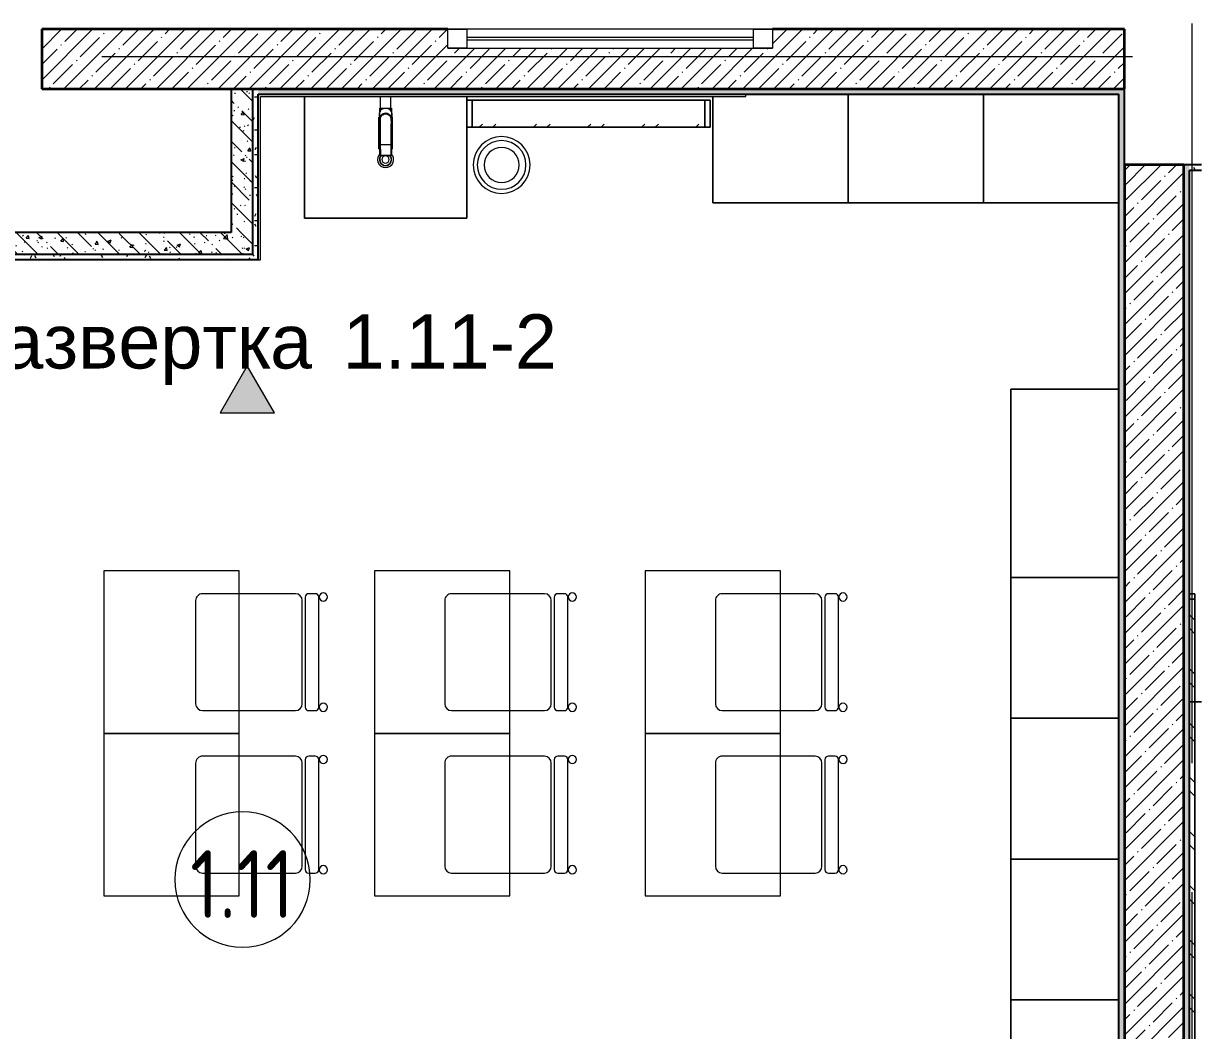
# Model space of a CAD drawing. Header units: millimetres. Extents: x 855 to 56329, y -2396 to 17803.
# Drawn here: x 14605 to 18957, y 4203 to 7921 of the extents above; entities that cross this region are included whole.
import ezdxf

# ---------------------------------------------------------------- set-up
doc = ezdxf.new("R2010")
doc.units = ezdxf.units.MM
doc.linetypes.add('Осевая', pattern=[3175, 635, -476.25, 1587.5, -476.25])
for name, color, linetype, lineweight in [('0-1', 7, 'Continuous', 9), ('A-AREA-IDEN', 7, 'Continuous', 9), ('A-GLAZ', 7, 'Continuous', 9), ('A-GLAZ-1', 7, 'Continuous', 13), ('A-WALL', 7, 'Continuous', 9), ('G-ANNO-SYMB', 7, 'Continuous', 9), ('I-FURN', 7, 'Continuous', 9), ('I-WALL', 7, 'Continuous', 9), ('P-SANR-FIXT', 7, 'Continuous', 9), ('P-SANR-FIXT-1', 7, 'Continuous', 13), ('Оси', 7, 'Continuous', 9), ('Оси-2', 7, 'Осевая', 9)]:
    doc.layers.add(name, color=color, linetype=linetype, lineweight=lineweight)
for name, color, linetype, lineweight, true_color in [('A-WALL-1', 7, 'Continuous', 35, 0x3c3c3c), ('A-WALL-3', 7, 'Continuous', 25, 0x3c3c3c), ('A-WALL-FNSH-1', 7, 'Continuous', 13, 0x3c3c3c), ('I-FURN-1', 7, 'Continuous', 9, 0xf0f0f0)]:
    doc.layers.add(name, color=color, linetype=linetype, lineweight=lineweight, true_color=true_color)
doc.styles.add('Arial_1', font='arial.ttf', dxfattribs={"height": 200})
doc.styles.add('GOST Common_4', font='GOST_Common.ttf', dxfattribs={"width": 0.9, "height": 250})
pattern_1 = [(45, (-28737.956, 0), (-57.02463, 57.02463), []), (45, (-28680.93, 0), (-57.02463, 57.02463), [100.806, -20.161, 3.353, -16.808])]
pattern_2 = [(135, (-28737.96, 0), (-75.43415, -75.43415), [106.68, -17.78, 3.556, -17.78]), (135, (-28737.96, 75.39), (-75.43415, -75.43415), []), (50, (-28737.96, 0), (127.52922, -11.15758), [13.335, -146.685]), (355, (-28737.96, 0), (-24.66966, 133.74002), [10.668, -117.348]), (100.451, (-28727.33, -0.93), (102.85973, 122.58178), [11.333, -124.663]), (46.184, (-28737.96, 35.56), (189.75516, -29.43036), [20.002, -220.027]), (96.636, (-28722.14, 33.1), (166.1822, 173.1996), [17, -186.995]), (351.184, (-28737.96, 35.56), (166.1839, 173.1976), [16.002, -176.022]), (21, (-28720.18, 26.67), (106.13027, -71.58603), [13.335, -146.685]), (326, (-28720.18, 26.67), (43.26188, 128.93175), [10.668, -117.348]), (71.451, (-28711.33, 20.7), (149.39198, 57.34505), [11.333, -124.663]), (37.5, (-28737.956, 0), (2.16223, 59.188357), [3.353, -112.573, 3.353, -115.773, -117.793]), (37.5, (-28737.956, 0), (2.16223, 59.188357), [-235.052, 3.353, -114.44]), (7.5, (-28737.956, 0), (46.77386, 70.12615), [3.353, -64.567, 3.353, -109.906, -44.894]), (7.5, (-28737.956, 0), (46.77386, 70.12615), [-181.178, 3.353, -41.542]), (327.5, (-28777.605, 0), (94.91367, -4.010093), [3.353, -41.097, 3.353, -135.331, -184.023]), (327.5, (-28777.605, 0), (94.91367, -4.010093), [-183.134, 3.353, -180.67]), (317.5, (-28795.385, 0), (103.69057, 17.79882), [3.353, -54.432, 3.353, -88.748, -130.683]), (317.5, (-28795.385, 0), (103.69057, 17.79882), [-149.885, 3.353, -127.33])]
pattern_3 = [(0, (-28737.956, 0), (121.92, 30.48), [10.058, -81.382, 10.058, -81.382, -487.68]), (0, (-28737.956, 0), (121.92, 30.48), [-182.88, 10.058, -172.822, 10.058, -81.382, -213.36]), (0, (-28737.956, 0), (121.92, 30.48), [-457.2, 10.058, -50.902, 10.058, -142.342]), (120, (-28692.236, 15.24), (-87.356454, 90.345817), [10.058, -81.382, 10.058, -81.382, -487.68]), (120, (-28692.236, 15.24), (-87.356454, 90.345817), [-182.88, 10.058, -172.822, 10.058, -81.382, -213.36]), (120, (-28692.236, 15.24), (-87.356454, 90.345817), [-457.2, 10.058, -50.902, 10.058, -142.342]), (240, (-28676.996, 76.2), (-34.563546, -120.825817), [10.058, -81.382, 10.058, -81.382, -487.68]), (240, (-28676.996, 76.2), (-34.563546, -120.825817), [-182.88, 10.058, -172.822, 10.058, -81.382, -213.36]), (240, (-28676.996, 76.2), (-34.563546, -120.825817), [-457.2, 10.058, -50.902, 10.058, -142.342])]
pattern_4 = [(45, (50, 50), (-199.9995, 0), [141.421, -141.421]), (45, (100, 50), (-199.9995, 0), [70.711, -212.132]), (45, (50, 100), (-199.9995, 0), [70.711, -212.132])]

# ---------------------------------------------------------------- blocks, each defined once
blk = doc.blocks.new('Стол базовый прямоугольный - 1_7а-25476368-План разверток пом_ 1_11_ Этаж 1')
at = {"layer": 'I-FURN-1'}
for p, q in [((250, 300), (-250, 300)), ((-250, 300), (-250, -300)), ((250, -300), (250, 300)), ((-250, -300), (250, -300))]:
    blk.add_line(p, q, dxfattribs=at)
blk = doc.blocks.new('Стул Breuer - 1_9а-V12-План разверток пом_ 1_11_ Этаж 1')
at = {"layer": 'I-FURN-1'}
for p, q in [((190.5, 241.3), (-190.5, 241.3)), ((-215.9, 215.9), (-215.9, 80)), ((215.9, 80), (215.9, 215.9)), ((-215.9, 80), (-215.9, -127)), ((215.9, -127), (215.9, 80)), ((203.2, -163.5), (-203.2, -163.5)), ((-190.5, -152.4), (190.5, -152.4)), ((-215.9, -176.2), (-215.9, -200.8)), ((-203.2, -213.5), (203.2, -213.5)), ((215.9, -200.8), (215.9, -176.2))]:
    blk.add_line(p, q, dxfattribs=at)
for centre, radius, start, end in [((-190.5, 215.9), 25.4, 90, 180), ((190.5, 215.9), 25.4, 0, 90), ((-190.5, -127), 25.4, 180, 270), ((190.5, -127), 25.4, 270, 360), ((-203.2, -176.2), 12.7, 90, 180), ((203.2, -176.2), 12.7, 360, 90), ((-203.5, -230.6), 15.1, 360, 180), ((-203.2, -200.8), 12.7, 180, 270), ((203.7, -230.6), 15.1, 360, 180), ((203.2, -200.8), 12.7, 270, 360), ((-203.5, -230.6), 15.1, 180, 360), ((203.7, -230.6), 15.1, 180, 360)]:
    blk.add_arc(centre, radius, start, end, dxfattribs=at)
blk = doc.blocks.new('Стул Breuer - 1_9а-V9-План разверток пом_ 1_11_ Этаж 1')
at = {"layer": 'I-FURN-1'}
for p, q in [((190.5, 241.3), (-190.5, 241.3)), ((-215.9, 215.9), (-215.9, 0)), ((215.9, 0), (215.9, 215.9)), ((-215.9, 0), (-215.9, -127)), ((215.9, -127), (215.9, 0)), ((203.2, -163.5), (-203.2, -163.5)), ((-190.5, -152.4), (190.5, -152.4)), ((-215.9, -176.2), (-215.9, -200.8)), ((-203.2, -213.5), (203.2, -213.5)), ((215.9, -200.8), (215.9, -176.2))]:
    blk.add_line(p, q, dxfattribs=at)
for centre, radius, start, end in [((-190.5, 215.9), 25.4, 90, 180), ((190.5, 215.9), 25.4, 0, 90), ((-190.5, -127), 25.4, 180, 270), ((190.5, -127), 25.4, 270, 360), ((-203.2, -176.2), 12.7, 90, 180), ((203.2, -176.2), 12.7, 360, 90), ((-203.5, -230.6), 15.1, 360, 180), ((-203.2, -200.8), 12.7, 180, 270), ((203.7, -230.6), 15.1, 360, 180), ((203.2, -200.8), 12.7, 270, 360), ((-203.5, -230.6), 15.1, 180, 360), ((203.7, -230.6), 15.1, 180, 360)]:
    blk.add_arc(centre, radius, start, end, dxfattribs=at)
blk = doc.blocks.new('Зеркало обычное - Доска 2-32858921-План разверток пом_ 1_11_ Этаж 1')
at = {"layer": 'I-FURN'}
h = blk.add_hatch(dxfattribs=at)
h.set_pattern_fill('FP_7', color=256, style=0, pattern_type=2)
h.set_pattern_definition(pattern_4)
h.paths.add_polyline_path([(-107.5, -40), (430, -40), (430, 60), (-430, 60), (-430, -40), (-404, -40)])
at = {"layer": 'I-FURN-1'}
for p, q in [((450, 60), (-450, 60)), ((-450, 60), (-450, -40)), ((-450, -40), (-450, 60)), ((-450, 60), (-430, 60)), ((430, 60), (-430, 60)), ((-430, 60), (-430, -40)), ((-430, -40), (-430, 60)), ((-430, 60), (430, 60)), ((-430, 60), (430, 60)), ((430, 60), (-430, 60)), ((-430, 60), (430, 60)), ((-430, -40), (-430, 60)), ((-430, -40), (-430, 60)), ((430, -40), (430, 60)), ((430, 60), (430, -40)), ((430, 60), (450, 60)), ((430, 60), (430, -40)), ((430, -40), (430, 60)), ((450, -40), (450, 60)), ((450, 60), (450, -40)), ((-450, -40), (450, -40)), ((-430, -40), (-450, -40)), ((-430, -40), (430, -40)), ((430, -40), (-430, -40)), ((430, -40), (-430, -40)), ((-430, -40), (430, -40)), ((430, -40), (-430, -40)), ((450, -40), (430, -40))]:
    blk.add_line(p, q, dxfattribs=at)
blk = doc.blocks.new('Зеркало обычное - Доска-32858920-План разверток пом_ 1_11_ Этаж 1')
at = {"layer": 'I-FURN'}
h = blk.add_hatch(dxfattribs=at)
h.set_pattern_fill('FP_7', color=256, style=0, pattern_type=2)
h.set_pattern_definition(pattern_4)
h.paths.add_polyline_path([(-2005, 40), (2005, 40), (2005, 60), (-2005, 60)])
at = {"layer": 'I-FURN-1'}
for p, q in [((2025, 60), (-2025, 60)), ((2005, 60), (-2005, 60)), ((-2005, 60), (2005, 60)), ((-2005, 60), (2005, 60)), ((2005, 60), (-2005, 60)), ((-2005, 60), (2005, 60)), ((2005, 40), (2005, 60)), ((2005, 60), (2005, 40)), ((2005, 60), (2025, 60)), ((2005, 60), (2005, 40)), ((2005, 40), (2005, 60)), ((2025, 40), (2025, 60)), ((2025, 60), (2025, 40)), ((-2025, 40), (2025, 40)), ((-2005, 40), (2005, 40)), ((2005, 40), (-2005, 40)), ((2005, 40), (-2005, 40)), ((-2005, 40), (2005, 40)), ((2005, 40), (-2005, 40)), ((2025, 40), (2005, 40))]:
    blk.add_line(p, q, dxfattribs=at)
blk = doc.blocks.new('сифон - Для раковины-30649612-План разверток пом_ 1_11_ Этаж 1')
at = {"layer": 'P-SANR-FIXT'}
for p, q in [((156.7, 26), (40, 26)), ((40, 19.3), (40, 26)), ((156.7, 26), (156.7, 21.4)), ((233, 40), (231.1, 40)), ((231.1, -40), (231.1, 40)), ((40, -26), (40, -20.5)), ((40, -26), (156.7, -26)), ((156.7, -19.6), (156.7, -20.9)), ((156.7, -22.5), (156.7, -26)), ((231.1, -40), (233, -40))]:
    blk.add_line(p, q, dxfattribs=at)
for start, end in [(39.462, 180), (180, 315)]:
    blk.add_arc((0, 0), 30, start, end, dxfattribs=at)
at = {"layer": 'P-SANR-FIXT-1'}
for p, q in [((49, 20), (21.9, 20)), ((56, 20), (49, 20)), ((105.7, 20), (56, 20)), ((149.2, 20), (116.4, 20)), ((153.6, 20), (150.3, 20)), ((231.1, 20), (176.5, 20)), ((153.8, -20), (157.8, -20)), ((178.4, -20), (231.1, -20))]:
    blk.add_line(p, q, dxfattribs=at)
for radius, start, end in [(22.5, 44.6291, 180), (22.5, 180, 315.8938), (21.5, 42.3578, 180), (21.5, 180, 318.0465), (13.3, 0, 180), (13.3, 180, 0)]:
    blk.add_arc((0, 0), radius, start, end, dxfattribs=at)
blk = doc.blocks.new('смеситель для раковины - Default-30607276-План разверток пом_ 1_11_ Этаж 1')
at = {"layer": '0-1'}
for p, q in [((-20.7, -16.7), (-20.7, -17.2)), ((20.8, -17.2), (20.8, -16.7)), ((22.8, -3), (21.8, -15.6)), ((-20.4, -97.4), (-20.3, -110)), ((-19.8, -111.8), (19.8, -111.8)), ((20.3, -110), (20.4, -97.4)), ((-19.8, -151.6), (19.7, -151.6))]:
    blk.add_line(p, q, dxfattribs=at)
at = {"layer": '0-1', "flags": 128}
for points in [[(12.1, 0.1), (14.4, -1.7), (18.1, -6.1), (20.4, -11.5), (21.2, -17.2), (21.2, -36.2), (21.1, -56), (21, -111.4)], [(-21.8, -15.6), (-22.1, -11.2), (-22.8, -3)], [(-18.9, -7.6), (-20, -10.3), (-20.8, -13.1), (-21.1, -18.6), (-21.1, -48.6), (-21.1, -93.2)], [(20.8, -150.7), (20.8, -150.6), (20.7, -150.3), (20.7, -149.8), (20.7, -149), (20.8, -147.8), (20.8, -146.9), (20.8, -145.1), (20.8, -142.9), (20.9, -128.2), (21.1, -55.9), (21.1, -88)], [(-20.7, -150.6), (-20.7, -150.5), (-20.7, -150.2), (-20.7, -149.8), (-20.7, -149.1), (-20.7, -148.1), (-20.7, -147.4), (-20.7, -146.4), (-20.7, -144.9), (-20.8, -144), (-20.8, -120.4), (-21.1, -93.2)], [(-19.8, -111.8), (-19.9, -111.8), (-20, -111.8), (-20.1, -111.8), (-20.1, -111.7), (-20.2, -111.7), (-20.3, -111.6), (-20.3, -111.5), (-20.3, -111.5), (-20.3, -111.4), (-20.3, -111.4), (-20.3, -111.4), (-20.3, -111.3), (-20.3, -111.2), (-20.3, -111), (-20.3, -110.8), (-20.3, -110.6), (-20.3, -110.3), (-20.3, -110)], [(20.3, -110), (20.3, -110.3), (20.3, -110.5), (20.3, -110.8), (20.3, -111), (20.3, -111.1), (20.3, -111.3), (20.3, -111.5), (20.3, -111.5), (20.3, -111.5), (20.2, -111.6), (20.2, -111.7), (20.1, -111.7), (20.1, -111.8), (19.8, -111.8)], [(20.9, -146.2), (20.9, -147.7), (20.8, -148.8), (20.8, -149.8), (20.8, -150.4), (20.7, -151.2), (20.6, -151.3), (20.5, -151.4), (20.4, -151.5), (20.2, -151.6), (20, -151.6), (19.7, -151.6)]]:
    blk.add_lwpolyline(points, dxfattribs=at)
at = {"layer": 'P-SANR-FIXT'}
for p, q in [((-21, -151.6), (-21, 23)), ((-21, 23), (21, 23)), ((0.6, 2.8), (-0.6, 2.8)), ((21, 23), (21, -151.6)), ((-20.8, -19.8), (-21, -19.9)), ((-20.8, -19.8), (-20.4, -22)), ((20.4, -11.1), (19.4, -12.9)), ((20.4, -22), (20.8, -19.8)), ((20.8, -19.8), (20.9, -18.5)), ((20.8, -19.8), (21, -19.9)), ((21.1, -18.4), (20.9, -18.4)), ((22.9, -0.9), (22.5, -5)), ((-19.8, -111.7), (-19.7, -144)), ((19.7, -144), (19.8, -111.7)), ((21, -151.6), (-21, -151.6))]:
    blk.add_line(p, q, dxfattribs=at)
at = {"layer": 'P-SANR-FIXT', "flags": 128}
for points in [[(11.1, -0.4), (9.8, 0.4), (6.1, 1.8), (2.1, 2.5), (-2.1, 2.5), (-6.1, 1.8), (-9.8, 0.4), (-13.1, -1.6), (-15.9, -4.1)], [(-0.6, 3.9), (-0.3, 3.9), (-0.1, 3.9), (0.1, 3.9), (0.3, 3.9), (0.6, 3.9)], [(-21.1, -16.4), (-21.1, -16.8), (-21.1, -17.2), (-21.1, -17.6), (-21.1, -18), (-21.1, -18.4)], [(-21.1, -88.1), (-20.9, -138.9), (-20.9, -145.3), (-20.8, -150.2), (-20.7, -149.4), (-20.7, -143.7), (-20.8, -118.3), (-21, -67.6), (-21.1, -42.2), (-21.1, -16.9)], [(-20.9, -18.5), (-20.9, -18.5), (-21, -18.5), (-21, -18.6), (-21, -18.6), (-21.1, -18.6), (-21.1, -18.6), (-21.1, -18.6)], [(-20.9, -18.5), (-20.9, -19.2), (-20.8, -19.8)], [(15.9, -4.1), (13.1, -1.6), (11.9, -0.8)], [(21.1, -16.9), (21.1, -42.2), (21, -67.6), (20.8, -118.3), (20.7, -143.7), (20.7, -149.4), (20.8, -150.2), (20.9, -145.3), (20.9, -138.9), (21.1, -88.1)], [(21.1, -18.4), (21.1, -18), (21.1, -17.6), (21.1, -17.2), (21.1, -16.8), (21.1, -16.4)], [(21.8, -15.2), (22.1, -10.8), (22.3, -7.9), (22.5, -5.6), (22.7, -3.2), (22.9, -0.9)], [(-19.9, -145.2), (-19.9, -133.8), (-20, -122.4), (-20, -111), (-20.1, -99.6), (-20.1, -88.1)], [(20.1, -88.1), (20.1, -94.5), (20.1, -100.8), (20, -107.2), (20, -113.5), (20, -119.9), (20, -126.2), (19.9, -132.6), (19.9, -138.9), (19.9, -145.2)]]:
    blk.add_lwpolyline(points, dxfattribs=at)
at = {"layer": 'P-SANR-FIXT'}
for centre, major_axis, ratio, start_param, end_param in [((0, -17.2), (20.8, 0), 0.98634, 0.930682, 2.669203), ((0, -16.7), (20.8, 0), 0.98634, 1.475706, 2.006619), ((0, -16.7), (20.8, 0), 0.98634, 1.175826, 1.349386), ((0, -17.2), (-20.8, 0), 0.98634, 5.983401, 6.283185), ((0, -16.7), (20.8, 0), 0.98634, 2.911123, 3.141593), ((0, -17.2), (20.8, 0), 0.98634, 3.141593, 3.245131), ((0, -16.7), (20.8, 0), 0.98634, 2.513274, 2.712058), ((0, -16.7), (20.8, 0), 0.98634, 2.199532, 2.288423), ((0, -16.7), (20.8, 0), 0.98634, 0.436433, 0.906939), ((0, -17.2), (20.8, 0), 0.98634, 0.478372, 0.784046), ((0, -17.2), (20.8, 0), 0.98634, 0, 0.299784), ((0, -16.7), (20.8, 0), 0.98634, 0, 0.23047), ((0, -17.2), (20.8, 0), 0.98634, 6.179646, 6.283185), ((-19.8, -109.7), (0.5, 0.002), 0.095848, 1.570429, 3.124299), ((19.8, -109.7), (-0.5, 0.002), 0.095846, 3.158887, 4.712983)]:
    blk.add_ellipse(centre, major_axis=major_axis, ratio=ratio, start_param=start_param, end_param=end_param, dxfattribs=at)
for points, knots in [([(-22.9, -0.3), (-22.9, 2.5), (-22.3, 6.4), (-20, 11.4), (-17.7, 14.7), (-14.9, 17.6), (-11.6, 20), (-7.9, 21.7), (-4.5, 22.6), (-1.5, 23), (1.9, 23), (6, 22.4), (10, 20.8), (12.8, 19.1), (14.8, 17.5), (16.7, 15.8), (18.8, 13.3), (21.9, 8.1), (22.9, 3.2), (22.9, -0.3)], [0, 0, 0, 0, 0.111111, 0.166667, 0.222222, 0.277778, 0.333333, 0.388889, 0.444444, 0.479167, 0.513889, 0.583333, 0.652778, 0.6875, 0.722222, 0.756944, 0.791667, 0.861111, 1, 1, 1, 1]), ([(-21.1, -16.9), (-21.1, -15.9), (-21, -14.3), (-20.6, -12.1), (-20.1, -10.6), (-19.6, -9), (-18.7, -7.1), (-17.3, -4.8), (-15.2, -2.3), (-12.8, -0.2), (-10, 1.5), (-7, 2.8), (-3.8, 3.7), (-1.6, 3.9), (-0.6, 3.9)], [0, 0, 0, 0, 0.1, 0.15, 0.2, 0.25, 0.3, 0.4, 0.5, 0.6, 0.7, 0.8, 0.9, 1, 1, 1, 1]), ([(10.9, -0.1), (10.6, 0), (10.1, 0.3), (9, 0.9), (6.9, 1.7), (2.6, 2.8), (-2.6, 2.8), (-6.9, 1.7), (-9.2, 0.7), (-11.2, -0.2), (-13.2, -1.5), (-14.9, -2.9), (-16.1, -4.2), (-17.3, -5.5), (-18.5, -7.2), (-19.6, -9.3), (-20.7, -12.4), (-21.1, -14.8), (-21.1, -16.4)], [0.3333333, 0.3333333, 0.3333333, 0.3333333, 0.3472222, 0.3611111, 0.3888889, 0.4444444, 0.5555556, 0.6111111, 0.6388889, 0.6666667, 0.7083333, 0.75, 0.7708333, 0.7916667, 0.8333333, 0.875, 0.9166667, 1, 1, 1, 1]), ([(-0.6, 2.8), (-0.6, 2.9), (-0.6, 3.2), (-0.6, 3.6), (-0.6, 3.8), (-0.6, 3.9), (-0.6, 3.9)], [0, 0, 0, 0, 0.363636, 0.545455, 0.727273, 1, 1, 1, 1]), ([(0.6, 3.9), (2.7, 3.9), (7.1, 3.1), (12.9, 0), (16.7, -3.9), (19, -7.6), (20.2, -10.6), (21, -13.7), (21.1, -15.9), (21.1, -16.9)], [0, 0, 0, 0, 0.2, 0.4, 0.6, 0.7, 0.8, 0.9, 1, 1, 1, 1]), ([(0.6, 2.8), (0.6, 2.9), (0.6, 3.2), (0.6, 3.6), (0.6, 3.8), (0.6, 3.9), (0.6, 3.9)], [0, 0, 0, 0, 0.363636, 0.545455, 0.727273, 1, 1, 1, 1]), ([(-22.9, -0.9), (-22.9, -1.5), (-22.8, -2.5), (-22.7, -3.8), (-22.6, -4.8), (-22.5, -5.7), (-22.4, -6.6), (-22.3, -7.5), (-22.2, -8.7), (-22.1, -10.1), (-22, -12.1), (-21.9, -13.9), (-21.8, -15.2)], [0, 0, 0, 0, 0.166667, 0.25, 0.333333, 0.416667, 0.5, 0.583333, 0.666667, 0.75, 0.833333, 1, 1, 1, 1]), ([(-21.8, -15.2), (-21.8, -16.2), (-21.7, -18.4), (-21.6, -22.6), (-21.5, -27.6), (-21.4, -33.2), (-21.4, -38.3), (-21.3, -42.6), (-21.3, -45.9), (-21.3, -49.3), (-21.3, -52.8), (-21.2, -55.7), (-21.2, -58), (-21.2, -59.8), (-21.2, -61.5), (-21.2, -63.9), (-21.2, -66.8), (-21.2, -70.4), (-21.2, -73.9), (-21.1, -77.5), (-21.1, -82.2), (-21.1, -85.7), (-21.1, -88.1)], [0, 0, 0, 0, 0.083333, 0.166667, 0.25, 0.333333, 0.416667, 0.458333, 0.5, 0.541667, 0.583333, 0.625, 0.645833, 0.666667, 0.6875, 0.708333, 0.75, 0.791667, 0.833333, 0.875, 0.916667, 1, 1, 1, 1]), ([(-21.1, -18.4), (-21.1, -19.2), (-21.1, -20.8), (-21.1, -23.1), (-21.1, -25), (-21, -26.5), (-21, -27.6), (-21, -28.6), (-21, -30), (-21, -31.7), (-21, -33.4), (-21, -34.6), (-20.9, -35.2), (-20.9, -35.7), (-20.9, -36.3), (-20.9, -36.9), (-20.9, -38.1), (-20.9, -39.8), (-20.9, -41.4), (-20.8, -42.8), (-20.8, -44.1), (-20.8, -45.8), (-20.8, -48.6), (-20.7, -53.5), (-20.6, -60.7), (-20.6, -68.9), (-20.5, -76.5), (-20.5, -85.7), (-20.4, -92.7), (-20.4, -97.4)], [0, 0, 0, 0, 0.027778, 0.055556, 0.083333, 0.097222, 0.111111, 0.125, 0.138889, 0.166667, 0.194444, 0.208333, 0.215278, 0.222222, 0.229167, 0.236111, 0.25, 0.277778, 0.305556, 0.319444, 0.333333, 0.361111, 0.388889, 0.444444, 0.555556, 0.666667, 0.75, 0.833333, 1, 1, 1, 1]), ([(-21.1, -18.6), (-21.1, -18.7), (-21.1, -18.9), (-21.1, -19.2), (-21, -19.5), (-21, -19.7), (-21, -19.9)], [0, 0, 0, 0, 0.333333, 0.5, 0.666667, 1, 1, 1, 1]), ([(-20.6, -41.3), (-20.6, -41.2), (-20.7, -40.7), (-20.7, -40.1), (-20.8, -39.3), (-20.9, -38.5), (-20.9, -37.4), (-21, -35.5), (-21, -33.1), (-21, -30.9), (-20.9, -29.4), (-20.9, -28.7), (-20.9, -28.1), (-20.9, -27.6), (-20.9, -26.9), (-20.9, -25.6), (-20.9, -23.9), (-20.9, -21.9), (-21, -20.5), (-21, -19.9)], [0.6742747, 0.6742747, 0.6742747, 0.6742747, 0.6785714, 0.6964286, 0.7053571, 0.7142857, 0.7321429, 0.75, 0.7857143, 0.8214286, 0.8392857, 0.8482143, 0.8571429, 0.8660714, 0.875, 0.8928571, 0.9285714, 0.9642857, 1, 1, 1, 1]), ([(-20, -10.9), (-20.1, -11.4), (-20.5, -12.6), (-20.7, -13.9), (-20.8, -14.6)], [0, 0, 0, 0, 0.4, 1, 1, 1, 1]), ([(-15.9, -4.1), (-16.7, -5), (-18.4, -7.2), (-19.5, -9.5), (-20, -10.9)], [0, 0, 0, 0, 0.444444, 1, 1, 1, 1]), ([(21.1, -16.4), (21.1, -16), (21, -15.1), (20.8, -13.8), (20.6, -12.6), (20.3, -11.7), (20.2, -11.2), (20, -10.9), (19.9, -10.5), (19.7, -9.9), (19.3, -9), (18.6, -7.6), (17.7, -6.2), (17, -5.2), (16.4, -4.5), (15.8, -3.8), (15, -3), (13.9, -2), (12.8, -1.2), (12.1, -0.8), (11.9, -0.7)], [0, 0, 0, 0, 0.0277778, 0.0555556, 0.0833333, 0.0972222, 0.1041667, 0.1111111, 0.1180556, 0.125, 0.1388889, 0.1666667, 0.1944444, 0.2083333, 0.2222222, 0.2361111, 0.25, 0.2777778, 0.3055556, 0.3151381, 0.3151381, 0.3151381, 0.3151381]), ([(20, -10.9), (19.6, -9.8), (18.5, -7.4), (17, -5.2), (15.9, -4.1)], [0, 0, 0, 0, 0.444444, 1, 1, 1, 1]), ([(20.7, -37.5), (20.7, -37.9), (20.6, -38.5), (20.5, -39.2), (20.5, -40), (20.4, -41.3), (20.4, -43), (20.4, -44.6), (20.4, -45.8), (20.4, -46.4), (20.4, -46.9), (20.4, -47.4), (20.4, -48.1), (20.3, -49.2), (20.3, -50.7), (20.3, -52.6), (20.3, -54.6), (20.3, -57), (20.2, -60.3), (20.1, -66.9), (20, -78.4), (19.9, -90.5), (19.9, -97.4)], [0.2698282, 0.2698282, 0.2698282, 0.2698282, 0.2857143, 0.2946429, 0.3035714, 0.3214286, 0.3571429, 0.3928571, 0.4107143, 0.4196429, 0.4285714, 0.4375, 0.4464286, 0.4642857, 0.5, 0.5357143, 0.5714286, 0.6071429, 0.6428571, 0.7142857, 0.8571429, 1, 1, 1, 1]), ([(20.8, -14.6), (20.7, -14.1), (20.5, -12.8), (20.2, -11.6), (20, -10.9)], [0, 0, 0, 0, 0.444444, 1, 1, 1, 1]), ([(20.4, -97.4), (20.4, -91.1), (20.5, -81.8), (20.6, -69.7), (20.7, -60), (20.7, -52.6), (20.8, -47.4), (20.8, -45.2), (20.8, -43.5), (20.9, -41.8), (20.9, -39.8), (20.9, -37.7), (20.9, -36.2), (20.9, -35.4), (21, -34.1), (21, -32.6), (21, -31), (21, -29.7), (21, -28.6), (21, -27.7), (21, -26.8), (21.1, -25.6), (21.1, -22.9), (21.1, -20.4), (21.1, -18.4)], [0, 0, 0, 0, 0.222222, 0.333333, 0.444444, 0.583333, 0.618056, 0.652778, 0.670139, 0.6875, 0.722222, 0.756944, 0.774306, 0.782986, 0.791667, 0.826389, 0.84375, 0.861111, 0.878472, 0.887153, 0.895833, 0.913194, 0.930556, 1, 1, 1, 1]), ([(21, -19.9), (21, -20.5), (21, -21.9), (20.9, -23.9), (20.9, -25.6), (20.9, -26.8), (20.9, -27.5), (20.9, -28.3), (20.9, -29.2), (20.9, -30.9), (20.9, -32.5), (20.9, -33.6), (20.9, -33.9)], [0, 0, 0, 0, 0.0357143, 0.0714286, 0.1071429, 0.125, 0.1339286, 0.1428571, 0.1607143, 0.1785714, 0.2142857, 0.2233019, 0.2233019, 0.2233019, 0.2233019]), ([(21.1, -88.1), (21.1, -85.1), (21.1, -80.6), (21.2, -74.5), (21.2, -69.9), (21.2, -65.1), (21.2, -60), (21.2, -55.1), (21.3, -50.9), (21.3, -47.5), (21.3, -44.7), (21.3, -42.6), (21.4, -41), (21.4, -39.8), (21.4, -38.7), (21.4, -37.3), (21.4, -35.8), (21.4, -34.1), (21.5, -32.1), (21.5, -29.7), (21.5, -27), (21.6, -24.6), (21.7, -21.6), (21.7, -18.3), (21.8, -16.1), (21.8, -15.2)], [0, 0, 0, 0, 0.071429, 0.107143, 0.142857, 0.178571, 0.214286, 0.25, 0.285714, 0.321429, 0.357143, 0.392857, 0.410714, 0.428571, 0.446429, 0.464286, 0.5, 0.535714, 0.571429, 0.625, 0.678571, 0.732143, 0.785714, 0.892857, 1, 1, 1, 1]), ([(-19.9, -97.4), (-19.9, -90.5), (-20, -78.4), (-20.1, -67), (-20.2, -60.5), (-20.2, -57.1), (-20.3, -54.8), (-20.3, -52.7), (-20.3, -50.8), (-20.3, -49.3), (-20.3, -48.2), (-20.4, -47.6), (-20.4, -47), (-20.4, -46.5), (-20.5, -45.9), (-20.5, -44.9), (-20.5, -44.1), (-20.5, -43.6)], [0, 0, 0, 0, 0.1428571, 0.2857143, 0.3571429, 0.3928571, 0.4285714, 0.4642857, 0.5, 0.5357143, 0.5535714, 0.5625, 0.5714286, 0.5803571, 0.5892857, 0.6071429, 0.6334797, 0.6334797, 0.6334797, 0.6334797]), ([(21, -86.6), (20.9, -86.7), (20.9, -86.8), (20.9, -87), (20.8, -87.2), (20.7, -87.5), (20.6, -87.8), (20.5, -88), (20.4, -88.2), (20.3, -88.3), (20.2, -88.2), (20.1, -88.1)], [0.4, 0.4, 0.4, 0.4, 0.4375, 0.5, 0.6, 0.65, 0.7, 0.75, 0.79375, 0.875, 1, 1, 1, 1]), ([(-19.8, -109.7), (-19.8, -110.1), (-19.8, -110.9), (-19.8, -111.7), (-19.8, -111.8), (-19.8, -111.8)], [0, 0, 0, 0, 0.2, 0.4, 0.5304452, 0.5304452, 0.5304452, 0.5304452]), ([(19.8, -111.8), (19.8, -111.8), (19.8, -111.7), (19.8, -110.9), (19.8, -110.1), (19.8, -109.7)], [0.4695252, 0.4695252, 0.4695252, 0.4695252, 0.6, 0.8, 1, 1, 1, 1]), ([(-19.8, -151.6), (-19.8, -151.6), (-19.8, -151.4), (-19.8, -149.5), (-19.9, -146.7), (-19.9, -145.2)], [0.5274141, 0.5274141, 0.5274141, 0.5274141, 0.6, 0.8, 1, 1, 1, 1]), ([(-19.7, -144), (-19.7, -145.5), (-19.7, -148.5), (-19.7, -151.2), (-19.7, -151.6), (-19.8, -151.6)], [0, 0, 0, 0, 0.2, 0.4, 0.5271653, 0.5271653, 0.5271653, 0.5271653]), ([(19.7, -151.6), (19.7, -151.6), (19.7, -151.6), (19.7, -151.2), (19.7, -150), (19.7, -148.3), (19.7, -146.2), (19.7, -144.8), (19.7, -144)], [0.4725879, 0.4725879, 0.4725879, 0.4725879, 0.5, 0.6, 0.7, 0.8, 0.9, 1, 1, 1, 1]), ([(19.9, -145.2), (19.9, -146), (19.9, -147.4), (19.8, -149.3), (19.8, -150.7), (19.8, -151.5), (19.8, -151.6), (19.7, -151.6)], [0, 0, 0, 0, 0.1, 0.2, 0.3, 0.4, 0.4724791, 0.4724791, 0.4724791, 0.4724791])]:
    blk.add_open_spline(points, degree=3, knots=knots, dxfattribs=at)
for points in [[(-20.7, -19.9), (-20.7, -17.5), (-19.9, -12.6), (-16.3, -6), (-10.7, -1.1), (-3.7, 1.6), (3.8, 1.6), (10.7, -1.1), (16.3, -6), (19.9, -12.6), (20.7, -17.5), (20.7, -19.9)], [(-0.6, 2.8), (-1.4, 2.7), (-2.2, 2.7), (-3, 2.5)], [(-22.6, -4.9), (-22.8, -3.6), (-22.9, -2.2), (-22.9, -0.9)], [(-21.4, -18.8), (-21.7, -17.6), (-21.8, -16.4), (-21.8, -15.2)], [(-20.2, -22.3), (-20.6, -21.4), (-21, -20.5), (-21.2, -19.5)], [(-21.1, -18.5), (-21.1, -18.4), (-21, -18.4), (-20.9, -18.4)], [(-21, -19.9), (-20.9, -20.8), (-20.7, -21.7), (-20.4, -22.5)], [(-20.8, -14.6), (-20.8, -15.2), (-20.9, -16.5), (-20.9, -17.7), (-20.9, -18.3)], [(-19.4, -12.9), (-19.8, -12.3), (-20.1, -11.7), (-20.4, -11.1)], [(21.8, -15.2), (21.8, -17.6), (21.2, -20.1), (20.2, -22.3)], [(20.4, -22.5), (20.7, -21.7), (20.9, -20.8), (21, -19.9)], [(20.9, -18.4), (20.9, -17.8), (20.9, -16.5), (20.8, -15.2), (20.8, -14.6)], [(20.9, -18.5), (21, -18.5), (21.1, -18.5), (21.1, -18.5)], [(21, -19.9), (21, -19.8), (21, -19.6), (21.1, -19.4), (21.1, -19.2), (21.1, -18.9), (21.1, -18.7), (21.1, -18.6), (21.1, -18.5)], [(-20.1, -88.1), (-20.1, -87.3), (-20.1, -86.5), (-20, -85.7)], [(20, -85.7), (20.1, -86.5), (20.1, -87.3), (20.1, -88.1)], [(-20.8, -88.2), (-20.7, -88.2), (-20.5, -88.2), (-20.2, -88.1), (-20.1, -88.1)], [(-19.8, -111.8), (-19.8, -111.8), (-19.8, -111.8), (-19.8, -111.8)], [(19.8, -111.8), (19.8, -111.8), (19.8, -111.8), (19.8, -111.8)]]:
    blk.add_open_spline(points, degree=3, dxfattribs=at)
blk = doc.blocks.new('мусорная корзина - Round_ Metal-30590745-План разверток пом_ 1_11_ Этаж 1')
at = {"layer": 'P-SANR-FIXT'}
for radius, start, end in [(105, 0, 180), (90, 360, 180), (65, 0, 180), (105, 180, 360), (90, 180, 360), (65, 180, 360)]:
    blk.add_arc((0, 0), radius, start, end, dxfattribs=at)
blk = doc.blocks.new('шкаф 1_112 - шкаф 1_112-V16-План разверток пом_ 1_11_ Этаж 1')
at = {"layer": 'I-FURN-1'}
for p, q in [((-400, 6070), (-400, 1115)), ((0, 6070), (-400, 6070)), ((0, 6070), (-400, 6070)), ((-400, 6070), (-400, 5375)), ((-400, 5375), (-400, 6070)), ((-400, 6070), (0, 6070)), ((0, 0), (0, 6070)), ((0, 5375), (0, 6070)), ((0, 6070), (0, 5375)), ((-400, 5375), (0, 5375)), ((0, 5375), (-400, 5375)), ((-400, 5375), (-400, 4855)), ((-400, 4855), (-400, 5375)), ((-400, 5375), (0, 5375)), ((-400, 5375), (0, 5375)), ((0, 5375), (-400, 5375)), ((0, 4855), (0, 5375)), ((0, 5375), (0, 4855)), ((-400, 4855), (0, 4855)), ((-400, 4855), (0, 4855)), ((0, 4855), (-400, 4855)), ((0, 4855), (-400, 4855)), ((-400, 4855), (-400, 4335)), ((-400, 4335), (-400, 4855)), ((-400, 4855), (0, 4855)), ((0, 4335), (0, 4855)), ((0, 4855), (0, 4335)), ((-400, 4335), (0, 4335)), ((0, 4335), (-400, 4335)), ((-400, 4335), (-400, 3815)), ((-400, 3815), (-400, 4335)), ((-400, 4335), (0, 4335)), ((-400, 4335), (0, 4335)), ((0, 4335), (-400, 4335)), ((0, 3815), (0, 4335)), ((0, 4335), (0, 3815)), ((-400, 3815), (0, 3815)), ((-400, 3815), (0, 3815)), ((0, 3815), (-400, 3815)), ((0, 3815), (-400, 3815)), ((-400, 3815), (-400, 3295)), ((-400, 3295), (-400, 3815)), ((-400, 3815), (0, 3815)), ((0, 3295), (0, 3815)), ((0, 3815), (0, 3295))]:
    blk.add_line(p, q, dxfattribs=at)
blk = doc.blocks.new('1_113 тумба - 1_113 тумба-V17-План разверток пом_ 1_11_ Этаж 1')
at = {"layer": 'I-FURN-1'}
for p, q in [((-400, 1500), (-388, 1500)), ((-400, 121), (-400, 1500)), ((-400, 1500), (-400, 1000)), ((-400, 1000), (-400, 1500)), ((-400, 1500), (-388, 1500)), ((0, 1500), (0, 0)), ((0, 1000), (0, 1500)), ((0, 1500), (0, 1000)), ((0, 1000), (-400, 1000)), ((-400, 1000), (-400, 500)), ((-400, 500), (-400, 1000)), ((-400, 1000), (0, 1000)), ((-400, 1000), (0, 1000)), ((0, 1000), (-400, 1000)), ((0, 500), (0, 1000)), ((0, 1000), (0, 500)), ((-400, 500), (0, 500)), ((0, 500), (-400, 500)), ((0, 500), (-400, 500)), ((-400, 500), (-400, 121)), ((-400, 121), (-400, 500)), ((-400, 500), (0, 500)), ((0, 0), (0, 500)), ((0, 500), (0, 0)), ((0, 0), (-393, 0)), ((-393, 0), (0, 0)), ((0, 0), (-393, 0))]:
    blk.add_line(p, q, dxfattribs=at)
blk = doc.blocks.new('120_Окно_СКБ_1Ст - 120_Окно_СКБ_1Ст 400х1200 EI30-24228621-План разверток пом_ 1_11_ Этаж 1')
at = {"layer": 'A-GLAZ'}
for p, q in [((600, 110), (-600, 110)), ((530, 80), (-530, 80)), ((530, 70), (-530, 70)), ((-600, 40), (600, 40))]:
    blk.add_line(p, q, dxfattribs=at)
at = {"layer": 'A-GLAZ-1'}
for p, q in [((-600, 40), (-600, 110)), ((-600, 110), (-530, 110)), ((-530, 110), (-530, 40)), ((530, 40), (530, 110)), ((530, 110), (600, 110)), ((600, 110), (600, 40)), ((-530, 40), (-600, 40)), ((600, 40), (530, 40))]:
    blk.add_line(p, q, dxfattribs=at)
blk = doc.blocks.new('Марка_Помещения - Номер-25198446-План разверток пом_ 1_11_ Этаж 1')
at = {"layer": 'A-AREA-IDEN'}
for start, end in [(360, 180), (180, 360)]:
    blk.add_arc((0, 0), 2.5, start, end, dxfattribs=at)
blk = doc.blocks.new('Фасад - Марка фасада_Указатель-25386507-План разверток пом_ 1_11_ Этаж 1')
at = {"layer": 'G-ANNO-SYMB'}
blk.add_hatch(color=256, dxfattribs=at).paths.add_polyline_path([(-1, 0), (0, 1.732), (1, 0), (0, 0)])
for p, q in [((0, 1.732), (-1, 0)), ((1, 0), (0, 1.732)), ((-1, 0), (0, 0)), ((0, 0), (1, 0))]:
    blk.add_line(p, q, dxfattribs=at)

msp = doc.modelspace()

# ---------------------------------------------------------------- hatches: boundary and pattern name
at = {"layer": 'I-WALL'}
h = msp.add_hatch(dxfattribs=at)
h.set_pattern_fill('FP_1', color=256, style=0, pattern_type=2)
h.set_pattern_definition(pattern_1)
h.paths.add_polyline_path([(17372, 7680), (18672, 7680), (18672, 7900), (17372, 7900), (17372, 7830), (16172, 7830), (16172, 7900), (14672, 7900), (14672, 7680), (16584.6, 7680)])
h = msp.add_hatch(dxfattribs=at)
h.set_pattern_fill('FP_4', color=256, style=0, pattern_type=2)
h.set_pattern_definition(pattern_2)
h.paths.add_polyline_path([(15452, 7150), (15452, 7680), (15372, 7680), (15372, 7150), (15398.6, 7150)])
h = msp.add_hatch(dxfattribs=at)
h.set_pattern_fill('FP_6', color=256, style=0, pattern_type=2)
h.set_pattern_definition(pattern_3)
h.paths.add_polyline_path([(15452, 7070), (15472, 7070), (15472, 7680), (15452, 7680), (15452, 7461.7)])
h = msp.add_hatch(dxfattribs=at)
h.set_pattern_fill('FP_6', color=256, style=0, pattern_type=2)
h.set_pattern_definition(pattern_3)
h.paths.add_polyline_path([(18652, 7660), (18672, 7660), (18672, 7680), (15472, 7680), (15472, 7660), (18651, 7660)])
h = msp.add_hatch(dxfattribs=at)
h.set_pattern_fill('FP_6', color=256, style=0, pattern_type=2)
h.set_pattern_definition(pattern_3)
h.paths.add_polyline_path([(18652, 130), (18672, 130), (18672, 7660), (18652, 7660), (18652, 141)])
h = msp.add_hatch(dxfattribs=at)
h.set_pattern_fill('FP_1', color=256, style=0, pattern_type=2)
h.set_pattern_definition(pattern_1)
h.paths.add_polyline_path([(18892, 400), (18892, 7400), (18672, 7400), (18672, 400)])
h = msp.add_hatch(dxfattribs=at)
h.set_pattern_fill('FP_6', color=256, style=0, pattern_type=2)
h.set_pattern_definition(pattern_3)
h.paths.add_polyline_path([(18912, 800), (18912, 7400), (18892, 7400), (18892, 800)])
h = msp.add_hatch(dxfattribs=at)
h.set_pattern_fill('FP_6', color=256, style=0, pattern_type=2)
h.set_pattern_definition(pattern_3)
h.paths.add_polyline_path([(18912, 7380), (18956.6, 7380), (18956.6, 7400), (18912, 7400)])
h = msp.add_hatch(dxfattribs=at)
h.set_pattern_fill('FP_4', color=256, style=0, pattern_type=2)
h.set_pattern_definition(pattern_2)
h.paths.add_polyline_path([(15398.6, 7070), (15452, 7070), (15452, 7150), (14252, 7150), (14252, 7070)])
h = msp.add_hatch(dxfattribs=at)
h.set_pattern_fill('FP_6', color=256, style=0, pattern_type=2)
h.set_pattern_definition(pattern_3)
h.paths.add_polyline_path([(15472, 7050), (15472, 7070), (14172, 7070), (14172, 7050), (15398.6, 7050)])

# ---------------------------------------------------------------- linework, layer by layer
at = {"layer": 'A-WALL'}
msp.add_line((18651, 7659), (18651, 7660), dxfattribs=at)
at = {"layer": 'A-WALL-1'}
for p, q in [((16172, 7900), (14672, 7900)), ((14672, 7900), (14672, 7680)), ((18672, 7900), (17372, 7900)), ((18672, 7680), (18672, 7900)), ((14672, 7680), (18672, 7680)), ((18672, 7400), (18672, 400)), ((18892, 7400), (18672, 7400)), ((18892, 400), (18892, 7400))]:
    msp.add_line(p, q, dxfattribs=at)
at = {"layer": 'A-WALL-3'}
for p, q in [((15372, 7680), (15372, 7150)), ((15452, 7070), (15452, 7680)), ((15472, 7050), (15472, 7660)), ((15472, 7660), (18652, 7660)), ((18652, 130), (18652, 7660)), ((18672, 130), (18672, 7680)), ((18956.6, 7400), (18892, 7400)), ((18912, 7380), (18956.6, 7380)), ((18912, 7380), (18912, 7379)), ((18912, 820), (18912, 7379)), ((15372, 7150), (14252, 7150)), ((14152, 7050), (15472, 7050)), ((14172, 7070), (15452, 7070))]:
    msp.add_line(p, q, dxfattribs=at)
at = {"layer": 'A-WALL-FNSH-1'}
for p, q in [((17273, 7660), (17273, 7659)), ((17273, 7659), (18651, 7659)), ((18651, 7659), (18651, 141)), ((18913, 7379), (18956.6, 7379)), ((18913, 821), (18913, 7379)), ((15480, 7049), (15480, 7050)), ((14151, 7049), (15480, 7049))]:
    msp.add_line(p, q, dxfattribs=at)
at = {"layer": 'I-FURN-1'}
for p, q in [((15642.2, 7652), (15642.2, 7202.3)), ((15642.2, 7202.3), (15642.2, 7652)), ((16242.2, 7638.3), (16242.2, 7652)), ((16242.2, 7652), (16242.2, 7638.3)), ((16242.2, 7538.3), (16242.2, 7638.3)), ((16242.2, 7638.3), (16242.2, 7538.3)), ((16242.2, 7202.3), (16242.2, 7538.3)), ((16242.2, 7538.3), (16242.2, 7202.3)), ((15642.2, 7202.3), (16242.2, 7202.3)), ((16242.2, 7202.3), (15642.2, 7202.3)), ((18932, 5417), (18912.2, 5417)), ((18912.2, 5417), (18912.2, 1785)), ((18912.2, 1785), (18912.2, 5417)), ((18912.2, 5417), (18932, 5417)), ((18956.6, 5417), (18932, 5417)), ((18932, 5417), (18956.6, 5417))]:
    msp.add_line(p, q, dxfattribs=at)
at = {"layer": 'I-WALL'}
for p, q in [((15480, 7050), (15480, 7652)), ((15480, 7652), (17273, 7652)), ((17273, 7652), (17273, 7659))]:
    msp.add_line(p, q, dxfattribs=at)
at = {"layer": 'Оси'}
for p, q in [((18922, 5421), (18922, 7921)), ((16202, 7800), (18702, 7800))]:
    msp.add_line(p, q, dxfattribs=at)
at = {"layer": 'Оси-2'}
for p, q in [((10607.6, 7800), (16202, 7800)), ((18922, 904), (18922, 5421))]:
    msp.add_line(p, q, dxfattribs=at)

# ---------------------------------------------------------------- block references
at = {"layer": 'A-AREA-IDEN', "xscale": 99.99999999999993, "yscale": 99.99999999999993, "zscale": 99.99999999999993}
msp.add_blockref('Марка_Помещения - Номер-25198446-План разверток пом_ 1_11_ Этаж 1', (15414, 4760.1), dxfattribs=at)
at = {"layer": 'A-GLAZ'}
msp.add_blockref('120_Окно_СКБ_1Ст - 120_Окно_СКБ_1Ст 400х1200 EI30-24228621-План разверток пом_ 1_11_ Этаж 1', (16772, 7790), dxfattribs=at)
at = {"layer": 'G-ANNO-SYMB', "xscale": 99.99999999999993, "yscale": 99.99999999999993, "zscale": 99.99999999999993}
msp.add_blockref('Фасад - Марка фасада_Указатель-25386507-План разверток пом_ 1_11_ Этаж 1', (15431.4, 6483.5), dxfattribs=at)
at = {"layer": 'I-FURN-1'}
for name, p in [('Зеркало обычное - Доска 2-32858921-План разверток пом_ 1_11_ Этаж 1', (16692, 7578.3)), ('шкаф 1_112 - шкаф 1_112-V16-План разверток пом_ 1_11_ Этаж 1', (18652, 501)), ('Стол базовый прямоугольный - 1_7а-25476368-План разверток пом_ 1_11_ Этаж 1', (15152, 5600)), ('Стол базовый прямоугольный - 1_7а-25476368-План разверток пом_ 1_11_ Этаж 1', (16152, 5600)), ('Стол базовый прямоугольный - 1_7а-25476368-План разверток пом_ 1_11_ Этаж 1', (17152, 5600)), ('Стол базовый прямоугольный - 1_7а-25476368-План разверток пом_ 1_11_ Этаж 1', (15152, 5000)), ('Стол базовый прямоугольный - 1_7а-25476368-План разверток пом_ 1_11_ Этаж 1', (16152, 5000)), ('Стол базовый прямоугольный - 1_7а-25476368-План разверток пом_ 1_11_ Этаж 1', (17152, 5000))]:
    msp.add_blockref(name, p, dxfattribs=at)
for name, p, rotation in [('1_113 тумба - 1_113 тумба-V17-План разверток пом_ 1_11_ Этаж 1', (17152, 7259), 270.0000000000002), ('Стул Breuer - 1_9а-V12-План разверток пом_ 1_11_ Этаж 1', (15482, 5600), 89.99999999999959), ('Стул Breuer - 1_9а-V9-План разверток пом_ 1_11_ Этаж 1', (16402, 5600), 89.99999999999959), ('Стул Breuer - 1_9а-V9-План разверток пом_ 1_11_ Этаж 1', (17402, 5600), 89.99999999999959), ('Зеркало обычное - Доска-32858920-План разверток пом_ 1_11_ Этаж 1', (18972, 3790), 90.00000000000017), ('Стул Breuer - 1_9а-V12-План разверток пом_ 1_11_ Этаж 1', (15482, 5000), 89.99999999999959), ('Стул Breuer - 1_9а-V9-План разверток пом_ 1_11_ Этаж 1', (16402, 5000), 89.99999999999959), ('Стул Breuer - 1_9а-V9-План разверток пом_ 1_11_ Этаж 1', (17402, 5000), 89.99999999999959)]:
    msp.add_blockref(name, p, dxfattribs=dict(at, rotation=rotation))
at = {"layer": 'P-SANR-FIXT', "rotation": 89.99999999999972}
msp.add_blockref('сифон - Для раковины-30649612-План разверток пом_ 1_11_ Этаж 1', (15942.2, 7419), dxfattribs=at)
at = {"layer": 'P-SANR-FIXT'}
for name, p in [('смеситель для раковины - Default-30607276-План разверток пом_ 1_11_ Этаж 1', (15942.7, 7586)), ('мусорная корзина - Round_ Metal-30590745-План разверток пом_ 1_11_ Этаж 1', (16371, 7399))]:
    msp.add_blockref(name, p, dxfattribs=at)

# ---------------------------------------------------------------- texts
at = {"layer": 'A-AREA-IDEN', "insert": (15219.9, 4868.7), "char_height": 250, "width": 490.633, "attachment_point": 1, "style": 'GOST Common_4'}
msp.add_mtext('1.11', dxfattribs=at)
at = {"layer": 'G-ANNO-SYMB', "char_height": 200, "attachment_point": 1, "style": 'Arial_1'}
for s, insert, width in [('Развертка', (14336.6, 6847.3), 1659.493), (' 1.11-2', (15705.8, 6847.3), 1074.261)]:
    msp.add_mtext(s, dxfattribs=dict(at, insert=insert, width=width))

doc.saveas('drawing.dxf')
